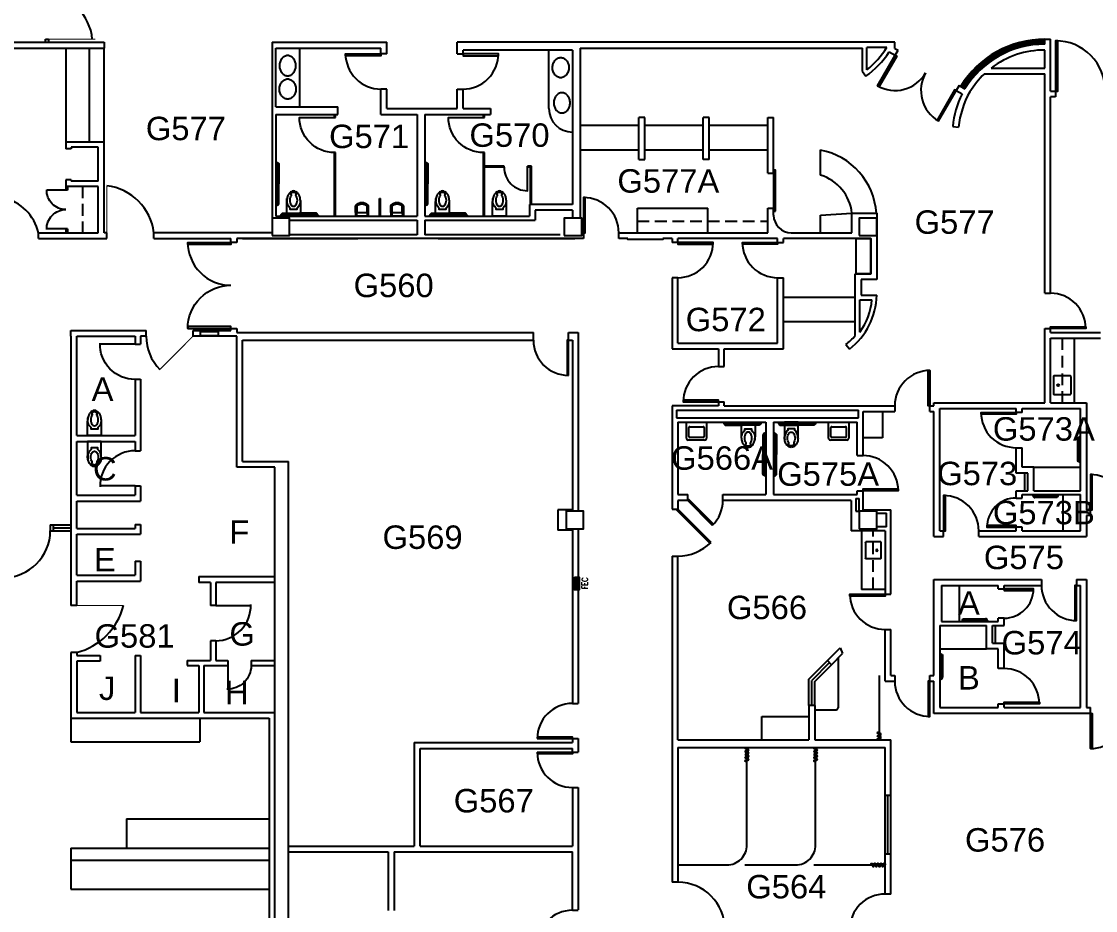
# Model space of a CAD drawing. Header units: inches. Extents: x -3235 to 3329, y 100 to 2924.
# Drawn here: x 914 to 2014, y 662 to 1572 of the extents above; entities that cross this region are included whole.
import ezdxf
from ezdxf.enums import TextEntityAlignment as Align

# ---------------------------------------------------------------- set-up
doc = ezdxf.new("R2010")
doc.units = ezdxf.units.IN
doc.header["$LTSCALE"] = 96
doc.header["$MEASUREMENT"] = 0
doc.linetypes.add('HIDDEN2', pattern=[0.1875, 0.125, -0.0625])
doc.layers.get('0').update_dxf_attribs({"linetype": 'CONTINUOUS'})
for name, color, linetype in [('A-ANNO-ROOM', 4, 'CONTINUOUS'), ('A-COLS', 5, 'CONTINUOUS'), ('A-DOOR', 2, 'CONTINUOUS'), ('A-FLOR-CASE', 3, 'CONTINUOUS'), ('A-FLOR-CASE-UPPR', 3, 'HIDDEN2'), ('A-FLOR-PFIX', 2, 'CONTINUOUS'), ('A-GLAZ', 2, 'CONTINUOUS'), ('A-GLAZ-SILL', 1, 'CONTINUOUS'), ('A-WALL-FULL', 6, 'CONTINUOUS')]:
    doc.layers.add(name, color=color, linetype=linetype)
doc.styles.add('ARIAL', font='arial.ttf')
doc.styles.add('RomanS', font='romans.shx', dxfattribs={"width": 0.8})

# ---------------------------------------------------------------- blocks, each defined once
blk = doc.blocks.new('90D1')
for p, q in [((-0.5, 0), (-0.5, 0.5)), ((0.5, 0), (0.5, 0.5))]:
    blk.add_line(p, q)
for centre, start, end in [((-0.5, 0), 0, 91.707), ((0.5, 0), 88.293, 180)]:
    blk.add_arc(centre, 0.5, start, end)
blk = doc.blocks.new('90S1')
blk.add_line((-0.5, 0), (-0.5, 1))
blk.add_arc((-0.5, 0), 1, 0, 91.707)
blk = doc.blocks.new('P2477016')
for p, q in [((-2.504894, -21.068753), (-2.504894, -21.068753)), ((-3.603083, -23.831759), (-3.603083, -23.831759))]:
    blk.add_line(p, q)
for points in [[(-6.93083, -16.399601, -0.022673), (-7, -14.875), (-7, 0), (-3.020761, 0), (0, 0), (3.020761, 0), (7, 0), (7, -14.875)], [(-6.937926, -16.211212, -0.074934), (-6.387938, -12.562014, -0.085426), (-4.920528, -9.670474, -0.066386), (-3.550098, -8.264603), (-3.550098, -6.711212), (3.449902, -6.711212), (3.449902, -8.264603, -0.066386), (4.820333, -9.670474, -0.085426), (6.287743, -12.562014, -0.111314), (6.709134, -17.991061)], [(3.991504, -23.722377, -0.562484), (3.158962, -23.529526), (2.424162, -21.300368, -0.238976), (2.492058, -20.853364, 0.08035), (3.421006, -18.976205, 0.074934), (3.837731, -16.211212, 0.074934), (3.421006, -13.446218, 0.085426), (2.414145, -11.462194, 0.066386), (1.597345, -10.624271, 0.330534), (-1.69754, -10.624271, 0.066386), (-2.51434, -11.462194, 0.085426), (-3.521201, -13.446218, 0.074934), (-3.937926, -16.211212, 0.074934), (-3.521201, -18.976205, 0.08035), (-2.592253, -20.853364, -0.238976), (-2.524357, -21.300368), (-3.250575, -23.503493, -0.549653), (-4.069149, -23.710095)], [(0, -25.75, 0.143932), (2.498761, -25.015482, 0.107177), (4.949747, -22.564786, 0.077997), (6.431696, -19.212481, 0.065232), (7, -14.875)], [(-4.023967, -23.748064, 0.06085), (-2.498761, -25.015482, 0.143932), (0, -25.75)], [(-2.976493, -22.67201, 0.063273), (-1.687041, -23.754089, 0.143932), (0, -24.25)], [(0, -24.25, 0.143932), (1.687041, -23.754089, 0.059203), (2.902316, -22.750942)]]:
    blk.add_lwpolyline(points, format="xyb")
for centre, radius, start, end in [((5.443363, -16.211212), 12.38129, 180, 197.141641), ((2.746106, -17.043143), 9.558648, 197.141641, 216.672481), ((1.035634, -18.316811), 7.426057, 216.672481, 226.574161)]:
    blk.add_arc(centre, radius, start, end)
blk = doc.blocks.new('TRA_GrabBar_42')
for points in [[(0, 22.5), (0.5, 22.5), (0.75, 22.25), (0.75, 19.75), (0.5, 19.5), (0, 19.5)], [(0, -22.5), (0.5, -22.5), (0.75, -22.25), (0.75, -19.75), (0.5, -19.5), (0, -19.5)]]:
    blk.add_lwpolyline(points)
for points in [[(0.75, 21.75), (1, 21.75, -0.4142136), (3, 19.75), (3, 0)], [(0.75, 20.25), (1, 20.25, -0.4142136), (1.5, 19.75), (1.5, 0)], [(0.75, -20.25), (1, -20.25, 0.4142136), (1.5, -19.75), (1.5, 0)], [(0.75, -21.75), (1, -21.75, 0.4142136), (3, -19.75), (3, 0)]]:
    blk.add_lwpolyline(points, format="xyb")
blk = doc.blocks.new('TRA_GrabBar_36')
for points in [[(0, 19.5), (0.5, 19.5), (0.75, 19.25), (0.75, 16.75), (0.5, 16.5), (0, 16.5)], [(0, -19.5), (0.5, -19.5), (0.75, -19.25), (0.75, -16.75), (0.5, -16.5), (0, -16.5)]]:
    blk.add_lwpolyline(points)
for points in [[(0.75, 18.75), (1, 18.75, -0.4142136), (3, 16.75), (3, 0)], [(0.75, 17.25), (1, 17.25, -0.4142136), (1.5, 16.75), (1.5, 0)], [(0.75, -18.75), (1, -18.75, 0.4142136), (3, -16.75), (3, 0)], [(0.75, -17.25), (1, -17.25, 0.4142136), (1.5, -16.75), (1.5, 0)]]:
    blk.add_lwpolyline(points, format="xyb")
blk = doc.blocks.new('TRA_GrabBar_42x36')
blk.add_blockref('TRA_GrabBar_42', (0, 33))
at = {"rotation": 90}
blk.add_blockref('TRA_GrabBar_36', (24, 0), dxfattribs=at)
blk = doc.blocks.new('A$C150C72AD')
for p, q in [((0, 0.4), (0, 16.6)), ((0.4, 17), (15.6, 17)), ((16, 16.6), (16, 0.4)), ((15.6, 0), (0.4, 0))]:
    blk.add_line(p, q)
blk.add_circle((4.3, 8.5), 0.85)
for centre, start, end in [((0.4, 16.6), 90, 180), ((15.6, 16.6), 0, 90), ((0.4, 0.4), 180, 270), ((15.6, 0.4), 270, 0)]:
    blk.add_arc(centre, 0.425, start, end)
blk = doc.blocks.new('Sink')
for p, q in [((-10.375, -16.15), (-10.375, 0)), ((-10.375, 0), (10.375, 0)), ((10.375, 0), (10.375, -16.15)), ((-7.875, -14.65), (-7.875, -5.5)), ((-6.875, -4.5), (6.875, -4.5)), ((7.875, -5.5), (7.875, -14.65)), ((8.375, -18.15), (-8.375, -18.15)), ((6.875, -15.65), (-6.875, -15.65))]:
    blk.add_line(p, q)
for centre, radius, start, end in [((-6.875, -5.5), 1, 90, 180), ((6.875, -5.5), 1, 0, 90), ((-8.375, -16.15), 2, 180, 270), ((-6.875, -14.65), 1, 180, 270), ((6.875, -14.65), 1, 270, 0), ((8.375, -16.15), 2, 270, 0)]:
    blk.add_arc(centre, radius, start, end)
blk = doc.blocks.new('A$C701A6502')
for p, q in [((0, 9), (0, -9)), ((17.5, 9.5), (0.5, 9.5)), ((18, -9), (18, 9)), ((0.5, -9.5), (17.5, -9.5))]:
    blk.add_line(p, q)
blk.add_circle((4.8, 0), 0.955)
for centre, start, end in [((0.5, 9), 90, 180), ((17.5, 9), 0, 90), ((0.5, -9), 180, 270), ((17.5, -9), 270, 0)]:
    blk.add_arc(centre, 0.477, start, end)
blk = doc.blocks.new('LAVM1')
blk.add_lwpolyline([(12, -10.3, 0.118418), (15.1, -9.5, 0.104636), (17.9, -7.3, 0.089656), (19.7, -4, 0.081336), (20.4, 0, 0.081336), (19.7, 4.1, 0.089656), (17.9, 7.3, 0.104636), (15.1, 9.6, 0.118418), (12, 10.4, 0.118418), (8.9, 9.6, 0.104636), (6.1, 7.3, 0.089656), (4.3, 4.1, 0.081336), (3.6, 0, 0.081336), (4.3, -4, 0.089656), (6.1, -7.3, 0.104636), (8.9, -9.5, 0.118418)], format="xyb", close=True)
blk = doc.blocks.new('P6540017')
for p, q in [((-6.476668, -3.999249), (-6.476668, 0)), ((6.476668, 0), (-6.476668, 0)), ((-5.384939, -3.41854), (-5.40165, 0)), ((5.384939, -3.41854), (5.40165, 0)), ((6.476668, -3.999249), (6.476668, 0))]:
    blk.add_line(p, q)
blk.add_lwpolyline([(1.276042, -13.989583), (1.360779, -13.985006), (1.427572, -13.978353), (1.482402, -13.968526), (1.53125, -13.954427), (1.580098, -13.934957), (1.634928, -13.909017), (1.701721, -13.875509), (1.786458, -13.833333), (1.893688, -13.781774), (2.022228, -13.721642), (2.169462, -13.654128), (2.332774, -13.580424), (2.509547, -13.501724), (2.697167, -13.419218), (2.893016, -13.3341), (3.09448, -13.247561), (3.299165, -13.160467), (3.505566, -13.072377), (3.712402, -12.982523), (3.918392, -12.89014), (4.122254, -12.794459), (4.322706, -12.694713), (4.518468, -12.590135), (4.708258, -12.479957), (4.890897, -12.363609), (5.06562, -12.2413), (5.231764, -12.113435), (5.388667, -11.980421), (5.535666, -11.842662), (5.6721, -11.700564), (5.797305, -11.554532), (5.910619, -11.404973), (6.011604, -11.252328), (6.100715, -11.097186), (6.178631, -10.940173), (6.246033, -10.781915), (6.3036, -10.623037), (6.352012, -10.464164), (6.391948, -10.305923), (6.424087, -10.14894), (6.449144, -9.993656), (6.467974, -9.839783), (6.481466, -9.686848), (6.490511, -9.534381), (6.495997, -9.381908), (6.498814, -9.228958), (6.499852, -9.07506), (6.5, -8.91974), (6.5, -8.762657), (6.5, -8.603988), (6.5, -8.444041), (6.5, -8.283123), (6.5, -8.121541), (6.5, -7.959603), (6.5, -7.797616), (6.5, -7.635888), (6.5, -7.474725), (6.5, -7.314428), (6.5, -7.155297), (6.5, -6.997633), (6.5, -6.841736), (6.5, -6.687906), (6.5, -6.536444), (6.5, -6.38765), (6.5, -6.241782), (6.5, -6.098929), (6.5, -5.95914), (6.5, -5.822462), (6.5, -5.688944), (6.5, -5.558632), (6.5, -5.431575), (6.5, -5.307821), (6.5, -5.187415), (6.5, -5.070397), (6.5, -4.956807), (6.5, -4.846681), (6.5, -4.740059), (6.5, -4.636978), (6.5, -4.537478), (6.5, -4.441595), (6.49985, -4.34941), (6.498802, -4.261162), (6.495957, -4.177131), (6.490416, -4.097598), (6.481281, -4.022843), (6.467653, -3.953146), (6.448634, -3.888788), (6.423326, -3.830049), (6.390869, -3.777062), (6.350565, -3.729372), (6.301755, -3.686374), (6.243779, -3.647466), (6.175979, -3.612045), (6.097695, -3.579508), (6.008268, -3.549251), (5.90704, -3.52067), (5.79357, -3.493281), (5.668293, -3.467064), (5.531865, -3.442117), (5.384939, -3.41854), (5.228171, -3.396431), (5.062214, -3.375888), (4.887724, -3.357009), (4.705355, -3.339894), (4.515863, -3.324608), (4.320419, -3.311087), (4.120293, -3.299237), (3.916757, -3.28896), (3.711082, -3.280161), (3.504541, -3.272744), (3.298405, -3.266613), (3.093945, -3.261673), (2.892159, -3.25782), (2.692953, -3.254924), (2.495958, -3.25285), (2.300806, -3.251459), (2.107127, -3.250616), (1.914554, -3.250182), (1.722718, -3.250023), (1.53125, -3.25), (1.339844, -3.25), (1.148438, -3.25), (0.957031, -3.25), (0.765625, -3.25), (0.574219, -3.25), (0.382813, -3.25), (0.191406, -3.25), (0, -3.25), (-0.191406, -3.25), (-0.382813, -3.25), (-0.574219, -3.25), (-0.765625, -3.25), (-0.957031, -3.25), (-1.148438, -3.25), (-1.339844, -3.25), (-1.53125, -3.25), (-1.722718, -3.250023), (-1.914554, -3.250182), (-2.107127, -3.250616), (-2.300806, -3.251459), (-2.495958, -3.25285), (-2.692953, -3.254924), (-2.892159, -3.25782), (-3.093945, -3.261673), (-3.298405, -3.266613), (-3.504541, -3.272744), (-3.711082, -3.280161), (-3.916757, -3.28896), (-4.120293, -3.299237), (-4.320419, -3.311087), (-4.515863, -3.324608), (-4.705355, -3.339894), (-4.887724, -3.357009), (-5.062214, -3.375888), (-5.228171, -3.396431), (-5.384939, -3.41854), (-5.531865, -3.442117), (-5.668293, -3.467064), (-5.79357, -3.493281), (-5.90704, -3.52067), (-6.008268, -3.549251), (-6.097695, -3.579508), (-6.175979, -3.612045), (-6.243779, -3.647466), (-6.301755, -3.686374), (-6.350565, -3.729372), (-6.390869, -3.777062), (-6.423326, -3.830049), (-6.448634, -3.888788), (-6.467653, -3.953146), (-6.481281, -4.022843), (-6.490416, -4.097598), (-6.495957, -4.177131), (-6.498802, -4.261162), (-6.49985, -4.34941), (-6.5, -4.441595), (-6.5, -4.537478), (-6.5, -4.636978), (-6.5, -4.740059), (-6.5, -4.846681), (-6.5, -4.956807), (-6.5, -5.070397), (-6.5, -5.187415), (-6.5, -5.307821), (-6.5, -5.431575), (-6.5, -5.558632), (-6.5, -5.688944), (-6.5, -5.822462), (-6.5, -5.95914), (-6.5, -6.098929), (-6.5, -6.241782), (-6.5, -6.38765), (-6.5, -6.536444), (-6.5, -6.687906), (-6.5, -6.841736), (-6.5, -6.997633), (-6.5, -7.155297), (-6.5, -7.314428), (-6.5, -7.474725), (-6.5, -7.635888), (-6.5, -7.797616), (-6.5, -7.959603), (-6.5, -8.121541), (-6.5, -8.283123), (-6.5, -8.444041), (-6.5, -8.603988), (-6.5, -8.762657), (-6.5, -8.91974), (-6.499852, -9.07506), (-6.498814, -9.228958), (-6.495997, -9.381908), (-6.490511, -9.534381), (-6.481466, -9.686848), (-6.467974, -9.839783), (-6.449144, -9.993656), (-6.424087, -10.14894), (-6.391948, -10.305923), (-6.352012, -10.464164), (-6.3036, -10.623037), (-6.246033, -10.781915), (-6.178631, -10.940173), (-6.100715, -11.097186), (-6.011604, -11.252328), (-5.910619, -11.404973), (-5.797305, -11.554532), (-5.6721, -11.700564), (-5.535666, -11.842662), (-5.388667, -11.980421), (-5.231764, -12.113435), (-5.06562, -12.2413), (-4.890897, -12.363609), (-4.708258, -12.479957), (-4.518468, -12.590135), (-4.322706, -12.694713), (-4.122254, -12.794459), (-3.918392, -12.89014), (-3.712402, -12.982523), (-3.505566, -13.072377), (-3.299165, -13.160467), (-3.09448, -13.247561), (-2.893016, -13.3341), (-2.697167, -13.419218), (-2.509547, -13.501724), (-2.332774, -13.580424), (-2.169462, -13.654128), (-2.022228, -13.721642), (-1.893688, -13.781774), (-1.786458, -13.833333), (-1.701721, -13.875509), (-1.634928, -13.909017), (-1.580098, -13.934957), (-1.53125, -13.954427), (-1.482402, -13.968526), (-1.427572, -13.978353), (-1.360779, -13.985006), (-1.276042, -13.989583), (-1.168874, -13.993022), (-1.040771, -13.995605), (-0.894725, -13.997457), (-0.733724, -13.998698), (-0.56076, -13.999451), (0.816388, -13.999451)], close=True)
for points in [[(-4.654867, -3.332896), (-4.730614, -3.414787), (-4.800969, -3.527046), (-4.855377, -3.655759), (-4.896349, -3.80114), (-4.926393, -3.963399), (-4.948019, -4.142748), (-4.963736, -4.339399), (-4.975706, -4.55286), (-4.984701, -4.77983), (-4.991147, -5.016303), (-4.995467, -5.258276), (-4.998088, -5.501744), (-4.999433, -5.742701), (-4.999929, -5.977144), (-5, -6.201067), (-5, -6.411408), (-5, -6.608866), (-5, -6.795085), (-5, -6.971706), (-5, -7.140372), (-5, -7.302723), (-5, -7.460404), (-5, -7.615055), (-5, -7.768075), (-5, -7.91989), (-5, -8.070678), (-5, -8.220623), (-5, -8.369903), (-5, -8.518701), (-5, -8.667198), (-5, -8.815573), (-4.999852, -8.964016), (-4.998814, -9.112748), (-4.995997, -9.261994), (-4.990511, -9.411985), (-4.981466, -9.562947), (-4.967974, -9.715108), (-4.949144, -9.868696), (-4.924087, -10.02394), (-4.891875, -10.180704), (-4.851431, -10.337412), (-4.801639, -10.492123), (-4.741385, -10.642897), (-4.669552, -10.787794), (-4.585026, -10.924875), (-4.48669, -11.0522), (-4.37343, -11.167829), (-4.244635, -11.27051), (-4.101709, -11.36175), (-3.94656, -11.443743), (-3.781098, -11.518683), (-3.607232, -11.588764), (-3.42687, -11.65618), (-3.241922, -11.723126), (-3.054295, -11.791796), (-2.865597, -11.863734), (-2.676226, -11.93788), (-2.486278, -12.012524), (-2.295849, -12.085954), (-2.105036, -12.15646), (-1.913934, -12.222333), (-1.72264, -12.281861), (-1.53125, -12.333333), (-1.339844, -12.375488), (-1.148438, -12.408854), (-0.957031, -12.434408), (-0.765625, -12.453125), (-0.574219, -12.465983), (-0.382813, -12.473958), (-0.191406, -12.478027), (0, -12.479167), (0.191406, -12.478027), (0.382813, -12.473958), (0.574219, -12.465983), (0.765625, -12.453125), (0.957031, -12.434408), (1.148438, -12.408854), (1.339844, -12.375488), (1.53125, -12.333333)], [(1.53125, -12.333333), (1.72264, -12.281861), (1.913934, -12.222333), (2.105036, -12.15646), (2.295849, -12.085954), (2.486278, -12.012524), (2.676226, -11.93788), (2.865597, -11.863734), (3.054295, -11.791796), (3.241922, -11.723126), (3.42687, -11.65618), (3.607232, -11.588764), (3.781098, -11.518683), (3.94656, -11.443743), (4.101709, -11.36175), (4.244635, -11.27051), (4.37343, -11.167829), (4.48669, -11.0522), (4.585026, -10.924875), (4.669552, -10.787794), (4.741385, -10.642897), (4.801639, -10.492123), (4.851431, -10.337412), (4.891875, -10.180704), (4.924087, -10.02394), (4.949144, -9.868696), (4.967974, -9.715108), (4.981466, -9.562947), (4.990511, -9.411985), (4.995997, -9.261994), (4.998814, -9.112748), (4.999852, -8.964016), (5, -8.815573), (5, -8.667198), (5, -8.518701), (5, -8.369903), (5, -8.220623), (5, -8.070678), (5, -7.91989), (5, -7.768075), (5, -7.615055), (5, -7.460404), (5, -7.302723), (5, -7.140372), (5, -6.971706), (5, -6.795085), (5, -6.608866), (5, -6.411408), (5, -6.201067), (4.999929, -5.977144), (4.999433, -5.742701), (4.998088, -5.501744), (4.995467, -5.258276), (4.991147, -5.016303), (4.984701, -4.77983), (4.975706, -4.55286), (4.963736, -4.339399), (4.948019, -4.142748), (4.926393, -3.963399), (4.896349, -3.80114), (4.855377, -3.655759), (4.800969, -3.527046), (4.730614, -3.414787), (4.657301, -3.335527)]]:
    blk.add_lwpolyline(points)
blk = doc.blocks.new('A$C12464A01')
for p, q in [((0.75, 12.75), (0.5, 12.75)), ((0.75, 11.25), (0.5, 11.25)), ((1, 13.5), (0.75, 13.25)), ((0.75, 13.25), (0.75, 10.75)), ((1.5, 13.5), (1, 13.5)), ((0.75, 10.75), (1, 10.5)), ((1, 10.5), (1.5, 10.5))]:
    blk.add_line(p, q)
for points in [[(0.75, -12.75), (0.5, -12.75, -0.4142136), (-1.5, -10.75), (-1.5, 10.75)], [(0.75, -11.25), (0.5, -11.25, -0.4142136), (0, -10.75), (0, 10.75)]]:
    blk.add_lwpolyline(points, format="xyb")
blk.add_lwpolyline([(1.5, -13.5), (1, -13.5), (0.75, -13.25), (0.75, -10.75), (1, -10.5), (1.5, -10.5)])
for radius in [2, 0.5]:
    blk.add_arc((0.5, 10.75), radius, 90, 180)
blk = doc.blocks.new('A$C1D080207')
blk.add_hatch(color=256).paths.add_polyline_path([(0, 0), (5, 0), (5, 13), (0, 13)])
blk.add_lwpolyline([(0, 13), (5, 13), (5, 0), (0, 0)], close=True)
at = {"style": 'RomanS', "width": 0.8, "flags": 4}
blk.add_attdef('FEC', text='', height=6, rotation=90, dxfattribs=at).set_placement((13.7, 6.6), align=Align.CENTER)

msp = doc.modelspace()

# ---------------------------------------------------------------- linework, layer by layer
at = {"layer": 'A-COLS'}
for points in [[(1170.5, 1352.5), (1188.5, 1352.5), (1188.5, 1370.5), (1170.5, 1370.5)], [(1469.5, 1352.5), (1487.5, 1352.5), (1487.5, 1370.5), (1469.5, 1370.5)], [(1771.5, 1352.5), (1789.5, 1352.5), (1789.5, 1370.5), (1771.5, 1370.5)], [(1471.5, 1052.5), (1489.5, 1052.5), (1489.5, 1070.5), (1471.5, 1070.5)], [(1771.5, 1052.5), (1789.5, 1052.5), (1789.5, 1070.5), (1771.5, 1070.5)]]:
    msp.add_lwpolyline(points, close=True, dxfattribs=at)
at = {"layer": 'A-DOOR', "const_width": 1}
for points in [[(941.5, 1553.5), (989.5, 1553.5)], [(1001.5, 1355.5), (1001.5, 1403.5)], [(1089.6, 1249.5), (1055.7, 1215.6)], [(970.5, 973.9), (1018.5, 973.9)]]:
    msp.add_lwpolyline(points, dxfattribs=at)
at = {"layer": 'A-DOOR'}
for points in [[(1972.5, 1500.5), (1975, 1500.5), (1975, 1551.8), (1972.5, 1551.8)], [(1282, 1538.5), (1282, 1536.7), (1245.7, 1536.7), (1245.7, 1538.5)], [(1366, 1538.5), (1366, 1536.7), (1402.3, 1536.7), (1402.3, 1538.5)], [(1808.4, 1537.1), (1810, 1536.2), (1792, 1505), (1790.4, 1505.9)], [(1870.8, 1501.1), (1869.3, 1501.9), (1851.3, 1470.8), (1852.8, 1469.9)], [(1686, 1377.5), (1686, 1419.5), (1684, 1419.5), (1684, 1377.5)], [(1489.5, 1355.5), (1491.2, 1355.5), (1491.2, 1391.5), (1489.5, 1391.5)], [(1128.4, 1345.5), (1128.4, 1343.4), (1084.2, 1343.4), (1084.2, 1345.5)], [(1586, 1345.5), (1586, 1343.8), (1622, 1343.8), (1622, 1345.5)], [(1688, 1345.5), (1688, 1343.8), (1652, 1343.8), (1652, 1345.5)], [(1128.4, 1257.5), (1128.4, 1259.6), (1084.2, 1259.6), (1084.2, 1257.5)], [(1967.5, 1257.5), (1967.5, 1259.3), (2003.5, 1259.3), (2003.5, 1257.5)], [(1844, 1178.5), (1842.3, 1178.5), (1842.3, 1214.5), (1844, 1214.5)], [(1627.5, 1182.5), (1627.5, 1184.2), (1591.5, 1184.2), (1591.5, 1182.5)], [(1932.3, 1171.5), (1932.3, 1169.7), (1896.3, 1169.7), (1896.3, 1171.5)], [(2008.3, 1072), (2010, 1072), (2010, 1108), (2008.3, 1108)], [(1775.5, 1091.5), (1775.5, 1093.3), (1811.5, 1093.3), (1811.5, 1091.5)], [(1858, 1050.5), (1859.8, 1050.5), (1859.8, 1086.5), (1858, 1086.5)], [(1932.3, 1054), (1932.3, 1055.7), (1902.3, 1055.7), (1902.3, 1054)], [(1920, 991), (1920, 989.2), (1950, 989.2), (1950, 991)], [(1994.2, 994.5), (1992.5, 994.5), (1992.5, 958.5), (1994.2, 958.5)], [(1798, 985.5), (1798, 983.7), (1762, 983.7), (1762, 985.5)], [(1844, 896.5), (1842.3, 896.5), (1842.3, 860.5), (1844, 860.5)], [(1920, 873.5), (1920, 875.2), (1956, 875.2), (1956, 873.5)], [(2008.3, 863.5), (2010, 863.5), (2010, 827.5), (2008.3, 827.5)]]:
    msp.add_lwpolyline(points, close=True, dxfattribs=at)
for points in [[(2023, 1500.5, 0.426394), (1972.6, 1551.8)], [(1245.7, 1538.9, 0.414214), (1282, 1502.5)], [(1366, 1502.5, 0.414214), (1402.3, 1538.9)], [(1790.4, 1505.9, 0.414214), (1839.6, 1519.1)], [(1839.6, 1519.1, 0.414214), (1852.8, 1469.9)], [(1525.5, 1355.5, 0.414214), (1489.5, 1391.5)], [(1084.2, 1345.9, 0.414214), (1128.4, 1301.7, 0.414214)], [(1586, 1309.5, 0.414214), (1622, 1345.5)], [(1652, 1345.5, 0.414214), (1688, 1309.5)], [(1084.2, 1257.5, -0.414214), (1128.4, 1301.7, -0.414214)], [(2003.5, 1257.5, 0.414214), (1967.5, 1293.5)], [(1627.5, 1218.5, 0.414214), (1591.5, 1182.5)], [(1844, 1214.5, 0.414214), (1808, 1178.5)], [(1896.3, 1171.5, 0.414214), (1932.3, 1135.5)], [(1811.5, 1091.5, 0.414214), (1775.5, 1127.5)], [(2044.3, 1072, 0.414214), (2008.3, 1108)], [(1894, 1050.5, 0.414214), (1858, 1086.5)], [(1932.3, 1084, 0.414214), (1902.3, 1054)], [(1920, 961, 0.414214), (1950, 991)], [(1958.2, 994.5, 0.414214), (1994.2, 958.5)], [(1762, 985.5, 0.414214), (1798, 949.5)], [(1956, 873.5, 0.414214), (1920, 909.5)], [(1808, 896.5, 0.414214), (1844, 860.5)], [(2008.3, 827.5, 0.414214), (2044.3, 863.5)], [(1798, 678.7, 0.414214), (1762, 642.7)]]:
    msp.add_lwpolyline(points, format="xyb", dxfattribs=at)
for points in [[(1474, 1209.5), (1474, 1245.5), (1472.5, 1245.5), (1472.5, 1209.5)], [(1621.5, 1056), (1596, 1081.5), (1597.1, 1082.6), (1622.5, 1057.1)], [(1619.9, 1038.6), (1586, 1072.5), (1584.9, 1071.4), (1618.9, 1037.5)], [(1442, 837.7), (1478, 837.7), (1478, 839.2), (1442, 839.2)], [(1442, 823.7), (1478, 823.7), (1478, 822.2), (1442, 822.2)]]:
    msp.add_lwpolyline(points, dxfattribs=at)
for centre, radius, start, end in [((937.5, 1549.4), 49.2, 4.8374, 88.8578), ((995.1, 1349.1), 54.8, 6.7442, 83.2558), ((883.7, 1343.7), 49.2, 13.8669, 76.1331), ((1089.6, 1249.5), 48, 180, 225), ((1474, 1245.5), 36, 180, 270), ((1596, 1081.5), 36, 315, 0), ((895.5, 1050.5), 48, 270, 0), ((1586, 1072.5), 48, 270, 315), ((953.9, 990.5), 66.7, 284.397, 345.603), ((1478, 837.7), 36, 90, 180), ((1478, 823.7), 36, 180, 270), ((1586, 642.7), 48, 360, 90), ((1478, 626), 36, 90, 180)]:
    msp.add_arc(centre, radius, start, end, dxfattribs=at)
at = {"layer": 'A-FLOR-CASE'}
for p, q in [((959.5, 1544.5), (959.5, 1448.1)), ((983.5, 1448.1), (983.5, 1544.5)), ((998.5, 1448.1), (998.5, 1544.5)), ((1486, 1465.5), (1546, 1465.5)), ((1552, 1465.5), (1612, 1465.5)), ((1618, 1465.5), (1678, 1465.5)), ((1486, 1440.5), (1546, 1440.5)), ((1552, 1440.5), (1612, 1440.5)), ((1618, 1440.5), (1678, 1440.5)), ((1732, 1414.5), (1732, 1440.2)), ((959.5, 1402.9), (959.5, 1398.9)), ((961, 1398.9), (959.5, 1398.9)), ((961, 1402.9), (961, 1398.9)), ((1544.5, 1380.5), (1616.5, 1380.5)), ((1544.5, 1355.5), (1544.5, 1380.5)), ((1616.5, 1355.5), (1616.5, 1380.5)), ((1732, 1373.5), (1764, 1375.5)), ((1732, 1355.5), (1732, 1373.5)), ((959.5, 1359.5), (959.5, 1355.5)), ((961, 1359.5), (959.5, 1359.5)), ((961, 1359.5), (961, 1355.5)), ((1694, 1289.5), (1767.5, 1289.5)), ((1694, 1264.5), (1767.5, 1264.5)), ((1991.5, 1247.5), (1991.5, 1181.5)), ((1795.5, 1172.5), (1795.5, 1145.5)), ((1795.5, 1145.5), (1775.5, 1145.5)), ((1950.3, 1115.5), (1998.3, 1115.5)), ((1941.3, 1091.5), (1941.3, 1109.5)), ((1980.3, 1050.5), (1980.3, 1087.5)), ((1774, 1050.5), (1774, 990.5)), ((1798, 990.5), (1774, 990.5)), ((1874, 994.5), (1874, 957.5)), ((1911, 935.5), (1911, 953.5)), ((1854, 929.5), (1902, 929.5)), ((1750, 920.1), (1750, 869.3)), ((964.5, 858.5), (964.5, 834.5)), ((1096.5, 858.5), (1096.5, 834.5)), ((1672, 860.5), (1720, 860.5)), ((1672, 836.5), (1672, 860.5)), ((1726, 867.3), (1748, 867.3)), ((964.5, 834.5), (1096.5, 834.5)), ((1021.5, 755.5), (1167.5, 755.5)), ((1021.5, 755.5), (1021.5, 725.5)), ((964.5, 725.5), (1167.5, 725.5)), ((964.5, 725.5), (964.5, 683.5)), ((964.5, 713.5), (1167.5, 713.5)), ((964.5, 683.5), (1167.5, 683.5))]:
    msp.add_line(p, q, dxfattribs=at)
for centre, radius, start, end in [((1961.5, 1452.5), 101, 89.9745, 148.3689), ((1961.5, 1452.5), 100, 89.975, 148.3689), ((1961.5, 1452.5), 98.5, 89.9746, 148.3689), ((1961.5, 1452.5), 97, 89.9745, 148.3689), ((1718.8, 1370.9), 70.5, 3.7189, 79.1873), ((1718.8, 1370.9), 45.5, 5.7679, 73.1016), ((1748, 869.3), 2, 270, 0)]:
    msp.add_arc(centre, radius, start, end, dxfattribs=at)
at = {"layer": 'A-FLOR-CASE-UPPR'}
for p, q in [((976.5, 1402.9), (976.5, 1355.5)), ((1544.5, 1367.5), (1678, 1367.5)), ((1979.5, 1247.5), (1979.5, 1181.5)), ((1786, 990.5), (1786, 1050.5))]:
    msp.add_line(p, q, dxfattribs=at)
at = {"layer": 'A-FLOR-PFIX'}
for p, q in [((1198.5, 1544.5), (1198.5, 1484.5)), ((1454, 1482.5), (1454, 1542.5)), ((1234.5, 1473.5), (1234.5, 1476.5)), ((1235.5, 1473.5), (1235.5, 1476.5)), ((1387, 1473.5), (1387, 1476.5)), ((1388, 1473.5), (1388, 1476.5)), ((1234.5, 1372.5), (1234.5, 1437.5)), ((1235.5, 1437.5), (1234.5, 1437.5)), ((1235.5, 1372.5), (1235.5, 1437.5)), ((1387, 1372.5), (1387, 1437.5)), ((1388, 1437.5), (1387, 1437.5)), ((1388, 1423.5), (1388, 1437.5)), ((1408, 1423.5), (1388, 1423.5)), ((1388, 1372.5), (1388, 1422.5)), ((1408, 1422.5), (1388, 1422.5)), ((1408, 1422.5), (1408, 1423.5)), ((1436, 1423.5), (1432, 1423.5)), ((1435, 1422.5), (1432, 1422.5)), ((1435, 1384.5), (1435, 1422.5)), ((1436, 1384.5), (1436, 1423.5)), ((1280.5, 1372.5), (1280.5, 1390.5)), ((1280.5, 1390.5), (1281.5, 1390.5)), ((1281.5, 1372.5), (1281.5, 1390.5)), ((1792, 902.5), (1792, 836.5)), ((1655.8, 822.2), (1657.7, 822.2)), ((1726.2, 822.2), (1728.1, 822.2)), ((1725, 708.5), (1798, 708.5))]:
    msp.add_line(p, q, dxfattribs=at)
for points in [[(1234.5, 1437.5, -0.414214), (1198.5, 1473.5), (1235.5, 1473.5)], [(1387, 1437.5, -0.414214), (1351, 1473.5), (1388, 1473.5)], [(1408, 1422.5, 0.414214), (1432, 1398.5), (1432, 1423.5)], [(1792, 836.5), (1791.2, 836.5, -1), (1791.2, 838.1), (1793.1, 838.1, 1), (1793.1, 839.7), (1791.2, 839.7, -1), (1791.2, 841.3), (1793.1, 841.3, 1), (1793.1, 842.9), (1791.2, 842.9, -1), (1791.2, 844.5), (1792, 844.5)], [(1586, 708.5), (1636.1, 708.5, 0.414214), (1656.6, 729), (1656.6, 828.5)], [(1654.6, 708.5), (1706.5, 708.5, 0.414214), (1727, 729), (1727, 828.5)], [(1657.7, 822.2, 1), (1657.7, 823.8), (1655.8, 823.8, -1), (1655.8, 825.3), (1657.7, 825.3, 1), (1657.7, 826.9), (1655.8, 826.9, -1), (1655.8, 828.5), (1656.6, 828.5)], [(1728.1, 822.2, 1), (1728.1, 823.8), (1726.2, 823.8, -1), (1726.2, 825.3), (1728.1, 825.3, 1), (1728.1, 826.9), (1726.2, 826.9, -1), (1726.2, 828.5), (1727, 828.5)], [(1655.8, 822.2, 1), (1655.8, 820.6), (1657.7, 820.6)], [(1656.6, 814.2), (1655.8, 814.2, -1), (1655.8, 815.8), (1657.7, 815.8, 1), (1657.7, 817.4), (1655.8, 817.4, -1), (1655.8, 819), (1657.7, 819, 1), (1657.7, 820.6)], [(1726.2, 822.2, 1), (1726.2, 820.6)], [(1727, 814.2), (1726.2, 814.2, -1), (1726.2, 815.8), (1728.1, 815.8, 1), (1728.1, 817.4), (1726.2, 817.4, -1), (1726.2, 819), (1728.1, 819, 1), (1728.1, 820.6), (1726.2, 820.6)], [(1783.7, 708.5), (1783.7, 709.3, -1), (1785.2, 709.3), (1785.2, 707.5, 1), (1786.8, 707.5), (1786.8, 709.3, -1), (1788.4, 709.3), (1788.4, 707.5, 1), (1790, 707.5), (1790, 709.3, -1), (1791.6, 709.3)], [(1791.6, 709.3), (1791.6, 707.5, 1), (1793.2, 707.5), (1793.2, 709.3, -1), (1794.8, 709.3), (1794.8, 707.5, 1), (1796.4, 707.5), (1796.4, 709.3, -1), (1798, 709.3), (1798, 708.5)]]:
    msp.add_lwpolyline(points, format="xyb", dxfattribs=at)
msp.add_arc((1478, 1482.5), 24, 180, 270, dxfattribs=at)
at = {"layer": 'A-GLAZ'}
for p, q in [((946.5, 1053.5), (964.5, 1053.5)), ((1741.2, 915.5), (1723, 897.3)), ((1723, 871.5), (1723, 897.3)), ((1801, 719.5), (1801, 779.5))]:
    msp.add_line(p, q, dxfattribs=at)
at = {"layer": 'A-GLAZ-SILL'}
for p, q in [((946.5, 1056.5), (964.5, 1056.5)), ((946.5, 1050.5), (964.5, 1050.5)), ((1720, 898.5), (1739.1, 917.6)), ((1726, 896.1), (1743.3, 913.4)), ((1720, 871.5), (1720, 898.5)), ((1726, 871.5), (1726, 896.1)), ((1798, 719.5), (1798, 779.5)), ((1804, 719.5), (1804, 779.5))]:
    msp.add_line(p, q, dxfattribs=at)
at = {"layer": 'A-WALL-FULL'}
for p, q in [((574.5, 1550.5), (998.5, 1550.5)), ((938.5, 1550.5), (938.5, 1553.5)), ((938.5, 1553.5), (941.5, 1553.5)), ((941.5, 1553.5), (941.5, 1550.5)), ((998.5, 1550.5), (998.5, 1544.5)), ((1170.5, 1550.5), (1170.5, 1370.5)), ((1170.5, 1550.5), (1288, 1550.5)), ((1288, 1538.5), (1288, 1550.5)), ((1360, 1538.5), (1360, 1550.5)), ((1808.1, 1550.5), (1360, 1550.5)), ((1808.1, 1544.2), (1808.1, 1550.5)), ((1961.5, 1548.5), (1961.5, 1553.5)), ((1961.5, 1553.5), (1967.5, 1553.5)), ((1967.5, 1500.5), (1967.5, 1553.5)), ((574.5, 1544.5), (998.5, 1544.5)), ((1174.5, 1544.5), (1282, 1544.5)), ((1174.5, 1484.5), (1174.5, 1544.5)), ((1282, 1538.5), (1282, 1544.5)), ((1366, 1538.5), (1366, 1542.5)), ((1478, 1542.5), (1366, 1542.5)), ((1478, 1542.5), (1478, 1384.5)), ((1486, 1544.5), (1774.8, 1544.5)), ((1486, 1544.5), (1486, 1370.5)), ((1774.8, 1520.5), (1774.8, 1544.5)), ((1779.4, 1522.3), (1779.4, 1545.2)), ((1799.9, 1545.2), (1779.4, 1545.2)), ((1802.4, 1540.6), (1808.4, 1537.1)), ((1808.1, 1544.2), (1811.4, 1542.3)), ((1808.4, 1537.1), (1811.4, 1542.3)), ((1961.5, 1524), (1961.5, 1542.5)), ((1288, 1538.5), (1282, 1538.5)), ((1360, 1538.5), (1366, 1538.5)), ((1774.8, 1520.5), (1778.3, 1515.6)), ((1899.7, 1518), (1961.5, 1518)), ((1906.8, 1524), (1961.5, 1524)), ((1961.5, 1293.5), (1961.5, 1518)), ((1282, 1476.5), (1282, 1502.5)), ((1288, 1502.5), (1282, 1502.5)), ((1288, 1482.5), (1288, 1502.5)), ((1360, 1482.5), (1360, 1502.5)), ((1360, 1502.5), (1366, 1502.5)), ((1366, 1482.5), (1366, 1502.5)), ((1873.8, 1506.3), (1870.8, 1501.1)), ((1870.8, 1501.1), (1876.9, 1497.6)), ((1873.8, 1506.3), (1879.7, 1502.8)), ((1967.5, 1500.5), (1972.5, 1500.5)), ((1972.5, 1500.5), (1972.5, 1494.5)), ((1174.5, 1484.5), (1238, 1484.5)), ((1238, 1476.5), (1238, 1484.5)), ((1967.5, 1293.5), (1967.5, 1494.5)), ((1972.5, 1494.5), (1967.5, 1494.5)), ((1174.5, 1476.5), (1238, 1476.5)), ((1174.5, 1476.5), (1174.5, 1372.5)), ((1282, 1476.5), (1319, 1476.5)), ((1288, 1482.5), (1360, 1482.5)), ((1319, 1476.5), (1319, 1372.5)), ((1327, 1476.5), (1394, 1476.5)), ((1327, 1476.5), (1327, 1372.5)), ((1366, 1482.5), (1394, 1482.5)), ((1394, 1482.5), (1394, 1476.5)), ((1546, 1430.5), (1546, 1473.5)), ((1552, 1473.5), (1546, 1473.5)), ((1552, 1430.5), (1552, 1473.5)), ((1612, 1430.5), (1612, 1473.5)), ((1618, 1473.5), (1612, 1473.5)), ((1618, 1430.5), (1618, 1473.5)), ((1678, 1416.5), (1678, 1473.5)), ((1678, 1473.5), (1684, 1473.5)), ((1684, 1416.5), (1684, 1473.5)), ((1867.3, 1464.2), (1873.3, 1463.6)), ((998.5, 1448.1), (959.5, 1448.1)), ((959.5, 1448.1), (959.5, 1441.4)), ((964.8, 1441.4), (959.5, 1441.4)), ((992.5, 1442.9), (964.8, 1442.9)), ((964.8, 1442.9), (964.8, 1441.4)), ((992.5, 1408.1), (992.5, 1442.9)), ((998.5, 1355.5), (998.5, 1448.1)), ((1546, 1430.5), (1552, 1430.5)), ((1618, 1430.5), (1612, 1430.5)), ((959.5, 1409.6), (959.5, 1402.9)), ((964.8, 1409.6), (959.5, 1409.6)), ((964.8, 1409.6), (964.8, 1408.1)), ((992.5, 1408.1), (964.8, 1408.1)), ((1678, 1416.5), (1684, 1416.5)), ((992.5, 1402.9), (959.5, 1402.9)), ((992.5, 1355.5), (992.5, 1402.9)), ((1478, 1384.5), (1434, 1384.5)), ((1434, 1384.5), (1434, 1372.5)), ((1478, 1378.5), (1440, 1378.5)), ((1440, 1378.5), (1440, 1368.5)), ((1478, 1378.5), (1478, 1370.5)), ((1678, 1355.5), (1678, 1380.5)), ((1678, 1380.5), (1684, 1380.5)), ((1684, 1373.5), (1684, 1380.5)), ((1764, 1355.5), (1764, 1375.5)), ((1764, 1375.5), (1789.5, 1375.5)), ((1789.5, 1375.5), (1789.5, 1307.5)), ((1174.5, 1372.5), (1319, 1372.5)), ((1188.5, 1368.5), (1319, 1368.5)), ((1319, 1368.5), (1319, 1353.5)), ((1327, 1372.5), (1434, 1372.5)), ((1327, 1368.5), (1327, 1353.5)), ((1327, 1368.5), (1440, 1368.5)), ((931.5, 1349.5), (931.5, 1355.5)), ((931.5, 1355.5), (992.5, 1355.5)), ((1001.5, 1355.5), (998.5, 1355.5)), ((1001.5, 1349.5), (1001.5, 1355.5)), ((1049.5, 1349.5), (1049.5, 1355.5)), ((1170.5, 1355.5), (1049.5, 1355.5)), ((1319, 1353.5), (1188.5, 1353.5)), ((1465.5, 1353.5), (1327, 1353.5)), ((1487.5, 1355.5), (1489.5, 1355.5)), ((1489.5, 1355.5), (1489.5, 1349.5)), ((1702, 1355.5), (1764, 1355.5)), ((931.5, 1349.5), (998.5, 1349.5)), ((998.5, 1349.5), (1001.5, 1349.5)), ((1049.5, 1349.5), (1128.4, 1349.5)), ((1128.4, 1345.5), (1128.4, 1349.5)), ((1134.4, 1345.5), (1128.4, 1345.5)), ((1489.5, 1349.5), (1134.4, 1349.5)), ((1134.4, 1349.5), (1134.4, 1345.5)), ((1140.4, 1349.5), (1258.5, 1349.5)), ((1340.5, 1349.5), (1480.5, 1349.5)), ((1534.7, 1349.5), (1525.5, 1349.5)), ((1580, 1349.5), (1570.7, 1349.5)), ((1580, 1349.5), (1580, 1345.5)), ((1586, 1345.5), (1580, 1345.5)), ((1586, 1345.5), (1586, 1349.5)), ((1688, 1349.5), (1586, 1349.5)), ((1688, 1345.5), (1688, 1349.5)), ((1688, 1345.5), (1694, 1345.5)), ((1783.5, 1349.5), (1694, 1349.5)), ((1694, 1345.5), (1694, 1349.5)), ((1783.5, 1313.5), (1783.5, 1349.5)), ((1580, 1309.5), (1580, 1236.5)), ((1586, 1309.5), (1580, 1309.5)), ((1586, 1242.6), (1586, 1309.5)), ((1688, 1309.5), (1694, 1309.5)), ((1688, 1242.6), (1688, 1309.5)), ((1694, 1236.5), (1694, 1309.5)), ((1767.5, 1250.2), (1767.5, 1313.5)), ((1767.5, 1313.5), (1783.5, 1313.5)), ((1789.5, 1307.5), (1773.5, 1307.5)), ((1773.5, 1307.5), (1773.5, 1291.5)), ((1772.1, 1286.9), (1784.6, 1286.9)), ((1772.1, 1253.8), (1772.1, 1286.9)), ((1773.5, 1291.5), (1789.5, 1291.5)), ((1961.5, 1293.5), (1967.5, 1293.5)), ((964.5, 1249.5), (964.5, 1255.5)), ((964.5, 1255.5), (1041.6, 1255.5)), ((1041.6, 1249.5), (1041.6, 1255.5)), ((1089.6, 1249.5), (1089.6, 1255.5)), ((1089.6, 1255.5), (1128.4, 1255.5)), ((1128.4, 1255.5), (1128.4, 1257.5)), ((1128.4, 1257.5), (1134.4, 1257.5)), ((1134.4, 1257.5), (1134.4, 1253.5)), ((1134.4, 1253.5), (1438, 1253.5)), ((1438, 1245.5), (1438, 1253.5)), ((1474, 1245.5), (1474, 1253.5)), ((1474, 1253.5), (1484, 1253.5)), ((1484, 1253.5), (1484, 1070.5)), ((1961.5, 1181.5), (1961.5, 1257.5)), ((1961.5, 1257.5), (1967.5, 1257.5)), ((1967.5, 1253.5), (1967.5, 1257.5)), ((1967.5, 1253.5), (2018.5, 1253.5)), ((964.5, 1249.5), (964.5, 1050.5)), ((970.5, 1249.5), (1030.4, 1249.5)), ((970.5, 1147.9), (970.5, 1249.5)), ((1030.4, 1249.5), (1030.4, 1241.5)), ((1035.7, 1249.5), (1035.7, 1241.5)), ((1041.6, 1249.5), (1035.7, 1249.5)), ((1134.4, 1249.5), (1089.6, 1249.5)), ((1134.4, 1115.5), (1134.4, 1249.5)), ((1140.4, 1245.5), (1438, 1245.5)), ((1140.4, 1121.5), (1140.4, 1245.5)), ((1474, 1245.5), (1478, 1245.5)), ((1478, 1245.5), (1478, 1072)), ((1586, 1242.6), (1688, 1242.6)), ((1967.5, 1247.5), (2018.5, 1247.5)), ((1967.5, 1181.5), (1967.5, 1247.5)), ((1030.4, 1241.5), (1035.7, 1241.5)), ((1580, 1236.5), (1627.5, 1236.5)), ((1627.5, 1236.5), (1627.5, 1218.5)), ((1633.5, 1218.5), (1633.5, 1236.5)), ((1633.5, 1236.5), (1694, 1236.5)), ((1757.8, 1241.2), (1761.6, 1236.5)), ((1627.5, 1218.5), (1633.5, 1218.5)), ((1030.4, 1205.5), (1035.7, 1205.5)), ((1030.4, 1205.5), (1030.4, 1147.9)), ((1035.7, 1205.5), (1035.7, 1132.4)), ((1580, 1178.5), (1580, 1072.5)), ((1627.5, 1178.5), (1580, 1178.5)), ((1627.5, 1182.5), (1633.5, 1182.5)), ((1627.5, 1182.5), (1627.5, 1178.5)), ((1633.5, 1178.5), (1633.5, 1182.5)), ((1633.5, 1178.5), (1808, 1178.5)), ((1808, 1178.5), (1808, 1172.5)), ((1844, 1178.5), (1848, 1178.5)), ((1844, 1172.5), (1844, 1178.5)), ((1848, 1181.5), (1961.5, 1181.5)), ((1848, 1178.5), (1848, 1181.5)), ((1967.5, 1181.5), (2004.2, 1181.5)), ((2004.2, 1181.5), (2004.2, 1072)), ((1584.6, 1173.9), (1584.6, 1166.1)), ((1584.6, 1173.9), (1770.9, 1173.9)), ((1584.6, 1166.1), (1770.9, 1166.1)), ((1770.9, 1166.1), (1770.9, 1173.9)), ((1775.5, 1127.5), (1775.5, 1172.5)), ((1775.5, 1172.5), (1808, 1172.5)), ((1844, 1172.5), (1848, 1172.5)), ((1848, 1044.5), (1848, 1172.5)), ((1854, 1175.5), (1932.3, 1175.5)), ((1854, 1050.5), (1854, 1175.5)), ((1932.3, 1171.5), (1932.3, 1175.5)), ((1938.3, 1171.5), (1932.3, 1171.5)), ((1938.3, 1175.5), (1998.3, 1175.5)), ((1938.3, 1171.5), (1938.3, 1175.5)), ((1998.3, 1091.5), (1998.3, 1175.5)), ((1586, 1161.5), (1586, 1087.5)), ((1586, 1161.5), (1676, 1161.5)), ((1676, 1161.5), (1676, 1087.5)), ((1684, 1161.5), (1684, 1087.5)), ((1684, 1161.5), (1769.5, 1161.5)), ((1769.5, 1127.5), (1769.5, 1161.5)), ((970.5, 1147.9), (1030.4, 1147.9)), ((970.5, 1086.9), (970.5, 1141.9)), ((970.5, 1141.9), (1030.4, 1141.9)), ((1030.4, 1141.9), (1030.4, 1132.4)), ((1932.3, 1109.5), (1932.3, 1135.5)), ((1932.3, 1135.5), (1938.3, 1135.5)), ((1938.3, 1115.5), (1938.3, 1135.5)), ((1030.4, 1132.4), (1035.7, 1132.4)), ((1769.5, 1127.5), (1775.5, 1127.5)), ((1173.5, 1115.5), (1134.4, 1115.5)), ((1140.4, 1121.5), (1187.5, 1121.5)), ((1173.5, 179.3), (1173.5, 1115.5)), ((1187.5, 179.3), (1187.5, 1121.5)), ((1950.3, 1115.5), (1938.3, 1115.5)), ((1950.3, 1091.5), (1950.3, 1115.5)), ((1944.3, 1109.5), (1932.3, 1109.5)), ((1944.3, 1091.5), (1944.3, 1109.5)), ((1030.4, 1096.4), (1030.4, 1086.9)), ((1030.4, 1096.4), (1035.7, 1096.4)), ((1035.7, 1096.4), (1035.7, 1080.9)), ((1769.5, 1087.5), (1769.5, 1091.5)), ((1769.5, 1091.5), (1775.5, 1091.5)), ((1775.5, 1072), (1775.5, 1091.5)), ((1932.3, 1084), (1932.3, 1091.5)), ((1932.3, 1091.5), (1944.3, 1091.5)), ((1950.3, 1091.5), (1998.3, 1091.5)), ((970.5, 1086.9), (1030.4, 1086.9)), ((970.5, 1080.9), (1035.7, 1080.9)), ((970.5, 1052.9), (970.5, 1080.9)), ((1586, 1087.5), (1596, 1087.5)), ((1596, 1081.5), (1586, 1081.5)), ((1586, 1081.5), (1586, 1072.5)), ((1596, 1081.5), (1596, 1087.5)), ((1632, 1081.5), (1632, 1087.5)), ((1632, 1087.5), (1676, 1087.5)), ((1763.5, 1081.5), (1632, 1081.5)), ((1684, 1087.5), (1769.5, 1087.5)), ((1763.5, 1081.5), (1763.5, 1050.5)), ((1768, 1083.5), (1771.5, 1083.5)), ((1768, 1083.5), (1768, 1070.5)), ((1771.5, 1070.5), (1771.5, 1083.5)), ((1932.3, 1084), (1938.3, 1084)), ((1938.3, 1084), (1938.3, 1087.5)), ((1938.3, 1087.5), (1998.3, 1087.5)), ((1998.3, 1050.5), (1998.3, 1087.5)), ((1478, 1072), (1463, 1072)), ((1463, 1072), (1463, 1051)), ((1580, 1072.5), (1586, 1072.5)), ((1768, 1070.5), (1771.5, 1070.5)), ((1775.5, 1072), (1804, 1072)), ((1789.5, 1068.4), (1799.4, 1068.4)), ((1799.4, 1054.6), (1799.4, 1068.4)), ((1804, 985.5), (1804, 1072)), ((2008.3, 1072), (2004.2, 1072)), ((2008.3, 1066), (2008.3, 1072)), ((943.5, 1056.5), (943.5, 1050.5)), ((943.5, 1056.5), (946.5, 1056.5)), ((946.5, 1056.5), (946.5, 1050.5)), ((1030.4, 1056.9), (1030.4, 1052.9)), ((1030.4, 1056.9), (1035.7, 1056.9)), ((1035.7, 1056.9), (1035.7, 1046.9)), ((2004.2, 1066), (2004.2, 1044.5)), ((2008.3, 1066), (2004.2, 1066)), ((943.5, 1050.5), (946.5, 1050.5)), ((964.5, 1050.5), (964.5, 973.9)), ((970.5, 1052.9), (1030.4, 1052.9)), ((970.5, 1004.9), (970.5, 1046.9)), ((970.5, 1046.9), (1035.7, 1046.9)), ((1478, 1051), (1463, 1051)), ((1478, 1051), (1478, 873.7)), ((1484, 1052.5), (1484, 873.7)), ((1798, 1050.5), (1763.5, 1050.5)), ((1799.4, 1054.6), (1789.5, 1054.6)), ((1798, 1050.5), (1798, 985.5)), ((1854, 1050.5), (1858, 1050.5)), ((1858, 1044.5), (1858, 1050.5)), ((1894, 1050.5), (1932.3, 1050.5)), ((1894, 1044.5), (1894, 1050.5)), ((1932.3, 1050.5), (1932.3, 1054)), ((1938.3, 1054), (1932.3, 1054)), ((1938.3, 1050.5), (1938.3, 1054)), ((1938.3, 1050.5), (1998.3, 1050.5)), ((1848, 1044.5), (1858, 1044.5)), ((1894, 1044.5), (2004.2, 1044.5)), ((1580, 1024.5), (1580, 690.7)), ((1580, 1024.5), (1586, 1024.5)), ((1586, 836.5), (1586, 1024.5)), ((1030.4, 1019.5), (1030.4, 1004.9)), ((1030.4, 1019.5), (1035.7, 1019.5)), ((1035.7, 1019.5), (1035.7, 998.9)), ((970.5, 1004.9), (1030.4, 1004.9)), ((1095.5, 1003.5), (1173.5, 1003.5)), ((1095.5, 1003.5), (1095.5, 997.5)), ((970.5, 973.9), (970.5, 998.9)), ((970.5, 998.9), (1035.7, 998.9)), ((1107.5, 997.5), (1095.5, 997.5)), ((1107.5, 997.5), (1107.5, 973.9)), ((1112.8, 997.5), (1112.8, 973.9)), ((1173.5, 997.5), (1112.8, 997.5)), ((1848, 902.5), (1848, 1000.5)), ((1848, 1000.5), (1958.2, 1000.5)), ((1856, 994.5), (1856, 957.5)), ((1856, 994.5), (1914, 994.5)), ((1914, 991), (1914, 994.5)), ((1914, 991), (1920, 991)), ((1920, 994.5), (1958.2, 994.5)), ((1920, 991), (1920, 994.5)), ((1958.2, 1000.5), (1958.2, 994.5)), ((1994.2, 1000.5), (2004.2, 1000.5)), ((1994.2, 1000.5), (1994.2, 994.5)), ((1994.2, 994.5), (1998.3, 994.5)), ((1998.3, 869.5), (1998.3, 994.5)), ((2004.2, 1000.5), (2004.2, 869.5)), ((1798, 985.5), (1804, 985.5)), ((970.5, 973.9), (964.5, 973.9)), ((1112.8, 973.9), (1107.5, 973.9)), ((1856, 957.5), (1914, 957.5)), ((1914, 957.5), (1914, 961)), ((1920, 961), (1914, 961)), ((1920, 953.5), (1920, 961)), ((1798, 949.5), (1804, 949.5)), ((1798, 896.5), (1798, 949.5)), ((1804, 902.5), (1804, 949.5)), ((1854, 953.5), (1854, 869.5)), ((1854, 953.5), (1902, 953.5)), ((1902, 929.5), (1902, 953.5)), ((1908, 953.5), (1920, 953.5)), ((1908, 935.5), (1908, 953.5)), ((1107.5, 937.9), (1107.5, 917.6)), ((1112.8, 937.9), (1107.5, 937.9)), ((1112.8, 937.9), (1112.8, 917.6)), ((1908, 935.5), (1920, 935.5)), ((1920, 909.5), (1920, 935.5)), ((970.5, 925.9), (964.5, 925.9)), ((964.5, 925.9), (964.5, 922.9)), ((970.5, 925.9), (970.5, 922.9)), ((1739.1, 917.6), (1752.1, 930.7)), ((1743.3, 913.4), (1754.6, 924.7)), ((1752.1, 930.7), (1754.6, 924.7)), ((1914, 929.5), (1902, 929.5)), ((1914, 909.5), (1914, 929.5)), ((964.5, 922.9), (964.5, 858.5)), ((970.5, 922.9), (994.5, 922.9)), ((970.5, 916.9), (970.5, 864.5)), ((994.5, 916.9), (970.5, 916.9)), ((994.5, 922.9), (994.5, 916.9)), ((1030.4, 922.9), (1035.7, 922.9)), ((1030.4, 922.9), (1030.4, 864.5)), ((1035.7, 922.9), (1035.7, 864.5)), ((1083.5, 917.6), (1107.5, 917.6)), ((1083.5, 917.6), (1083.5, 912.4)), ((1112.8, 917.6), (1125.1, 917.6)), ((1125.1, 917.6), (1125.1, 912.4)), ((1149.1, 917.6), (1149.1, 912.4)), ((1149.1, 917.6), (1173.5, 917.6)), ((1739.1, 917.6), (1743.3, 913.4)), ((1083.5, 912.4), (1095.5, 912.4)), ((1095.5, 912.4), (1095.5, 864.5)), ((1100.8, 912.4), (1100.8, 864.5)), ((1100.8, 912.4), (1125.1, 912.4)), ((1149.1, 912.4), (1173.5, 912.4)), ((1804, 902.5), (1808, 902.5)), ((1808, 902.5), (1808, 896.5)), ((1844, 902.5), (1848, 902.5)), ((1844, 896.5), (1844, 902.5)), ((1920, 909.5), (1914, 909.5)), ((1798, 896.5), (1808, 896.5)), ((1844, 896.5), (1848, 896.5)), ((1848, 863.5), (1848, 896.5)), ((1478, 873.7), (1484, 873.7)), ((1720, 871.5), (1720, 836.5)), ((1726, 871.5), (1720, 871.5)), ((1726, 871.5), (1726, 836.5)), ((1854, 869.5), (1914, 869.5)), ((1914, 869.5), (1914, 873.5)), ((1914, 873.5), (1920, 873.5)), ((1920, 869.5), (1920, 873.5)), ((1920, 869.5), (1998.3, 869.5)), ((2004.2, 869.5), (2008.3, 869.5)), ((2008.3, 863.5), (2008.3, 869.5)), ((964.5, 858.5), (1167.5, 858.5)), ((970.5, 864.5), (1030.4, 864.5)), ((1035.7, 864.5), (1095.5, 864.5)), ((1100.8, 864.5), (1173.5, 864.5)), ((1167.5, 858.5), (1167.5, 456.6)), ((2009.5, 863.5), (1848, 863.5)), ((1478, 837.7), (1478, 833.7)), ((1478, 837.7), (1484, 837.7)), ((1484, 837.7), (1484, 823.7)), ((1586, 836.5), (1720, 836.5)), ((1726, 836.5), (1804, 836.5)), ((1804, 779.5), (1804, 836.5)), ((1316, 833.7), (1316, 727.7)), ((1316, 833.7), (1478, 833.7)), ((1322, 827.7), (1478, 827.7)), ((1322, 727.7), (1322, 827.7)), ((1478, 823.7), (1478, 827.7)), ((1586, 828.5), (1798, 828.5)), ((1586, 828.5), (1586, 690.7)), ((1798, 779.5), (1798, 828.5)), ((1478, 823.7), (1484, 823.7)), ((1478, 787.7), (1478, 727.7)), ((1478, 787.7), (1484, 787.7)), ((1484, 787.7), (1484, 662.5)), ((1804, 779.5), (1798, 779.5)), ((1187.5, 727.7), (1316, 727.7)), ((1322, 727.7), (1478, 727.7)), ((1187.5, 721.7), (1289.5, 721.7)), ((1289.5, 721.7), (1289.5, 661.9)), ((1295.5, 721.7), (1478, 721.7)), ((1295.5, 721.7), (1295.5, 661.9)), ((1478, 662.5), (1478, 721.7)), ((1798, 678.7), (1798, 719.5)), ((1804, 719.5), (1798, 719.5)), ((1804, 678.7), (1804, 719.5)), ((1586, 690.7), (1580, 690.7)), ((1804, 678.7), (1798, 678.7)), ((1478, 662), (1484, 662))]:
    msp.add_line(p, q, dxfattribs=at)
for points in [[(1525.5, 1349.5), (1525.5, 1355.5), (1678, 1355.5)], [(1570.7, 1349.5), (1570.7, 1348.5), (1534.7, 1348.5), (1534.7, 1349.5)]]:
    msp.add_lwpolyline(points, dxfattribs=at)
for points in [[(1768.5, 1349.5), (1783.5, 1349.5), (1783.5, 1313.5), (1768.5, 1313.5)], [(1097.4, 1254.5), (1115.4, 1254.5), (1115.4, 1250), (1097.4, 1250)]]:
    msp.add_lwpolyline(points, close=True, dxfattribs=at)
for centre, radius, start, end in [((1722.4, 1593.7), 96, 305.6082, 326.4196), ((1722.4, 1593.7), 91.4, 308.6157, 327.9999), ((1961.5, 1452.5), 96, 89.9739, 148.4232), ((1961.5, 1452.5), 90, 89.9745, 127.4244), ((1961.5, 1452.5), 90, 133.3237, 148.3689), ((1962.9, 1454.8), 96, 153.5804, 174.3918), ((1962.9, 1454.8), 90, 150.1056, 174.3918), ((1702, 1373.5), 18, 180, 270), ((1718.5, 1292.9), 71, 307.3908, 358.8618), ((1718.5, 1292.9), 66.4, 323.8717, 354.783), ((1718.5, 1292.9), 65, 307.2389, 318.9059)]:
    msp.add_arc(centre, radius, start, end, dxfattribs=at)

# ---------------------------------------------------------------- block references
at = {"layer": 'A-DOOR'}
for p, xscale, yscale, zscale, rotation in [((1030.4, 1223.3), -36, 36, 36, 90), ((1030.4, 1114.4), 36, 36, 36, 90), ((1112.8, 955.9), 36, 36, 36, 270), ((1137.1, 912.4), -24, 24, 24, 180)]:
    msp.add_blockref('90S1', p, dxfattribs=dict(at, xscale=xscale, yscale=yscale, zscale=zscale, rotation=rotation))
at = {"layer": 'A-FLOR-CASE', "xscale": -39.375, "yscale": 39.375, "zscale": 39.375, "rotation": 90}
msp.add_blockref('90D1', (959.5, 1379.2), dxfattribs=at)
at = {"layer": 'A-FLOR-PFIX'}
for name, p, rotation in [('LAVM1', (1198.5, 1526.5), 180), ('P2477016', (1192.5, 1372.5), 180), ('P2477016', (1345, 1372.5), 180), ('P2477016', (1403.3, 1372.5), 180), ('P2477016', (988.7, 1147.9), 179.9999999999997), ('TRA_GrabBar_42x36', (1676, 1161.5), 180), ('A$C12464A01', (1962.3, 1086), 90), ('A$C12464A01', (1890, 959), 270), ('A$C12464A01', (1855.5, 911.5), 180)]:
    msp.add_blockref(name, p, dxfattribs=dict(at, rotation=rotation))
at = {"layer": 'A-FLOR-PFIX', "xscale": -1, "rotation": 180}
for name, p in [('LAVM1', (1454, 1524.5)), ('P6540017', (1262.5, 1372.5)), ('P6540017', (1298.5, 1372.5)), ('TRA_GrabBar_42x36', (1684, 1161.5))]:
    msp.add_blockref(name, p, dxfattribs=at)
at = {"layer": 'A-FLOR-PFIX', "xscale": -1}
for name, p in [('LAVM1', (1198.5, 1502.5)), ('P2477016', (1702, 1161.5)), ('P2477016', (988.7, 1141.9)), ('A$C150C72AD', (1794, 1022))]:
    msp.add_blockref(name, p, dxfattribs=at)
at = {"layer": 'A-FLOR-PFIX'}
for name, p in [('LAVM1', (1455.3, 1488.4)), ('TRA_GrabBar_42x36', (1174.6, 1372.5)), ('TRA_GrabBar_42x36', (1327.1, 1372.5)), ('A$C701A6502', (1970.5, 1199.5)), ('Sink', (1605, 1161.5)), ('P2477016', (1658, 1161.5)), ('Sink', (1750.5, 1161.5)), ('A$C12464A01', (1996.8, 1133.5))]:
    msp.add_blockref(name, p, dxfattribs=at)
at = {"layer": 'A-WALL-FULL'}
ref = msp.add_blockref('A$C1D080207', (1480, 990.1), dxfattribs=at)
ref.add_attrib('FEC', 'FEC', dxfattribs={"layer": '0', "height": 6, "rotation": 90, "style": 'RomanS', "width": 0.8}).set_placement((1493.7, 996.7), align=Align.CENTER)

# ---------------------------------------------------------------- texts
at = {"layer": 'A-ANNO-ROOM', "style": 'ARIAL'}
for s, p in [('G577', (1082.3, 1450.2)), ('G571', (1269.9, 1442.1)), ('G570', (1413.6, 1443.4)), ('G577A', (1576.2, 1396.5)), ('G577', (1869.3, 1354.4)), ('G560', (1295, 1289.6)), ('G572', (1635, 1254.7)), ('A', (997, 1183.4)), ('G573A', (1960.6, 1142.7)), ('G566A', (1631.2, 1112.9)), ('C', (999.3, 1101.9)), ('G575A', (1739.8, 1096.5)), ('G573', (1892.4, 1097.1)), ('G573B', (1960.6, 1057.1)), ('F', (1137, 1037.1)), ('G569', (1324.6, 1031.9)), ('G575', (1940.2, 1011.2)), ('E', (999.4, 1008.9)), ('G566', (1677.2, 960)), ('A', (1883.9, 964.5)), ('G', (1139.9, 932.9)), ('G581', (1029.8, 930.8)), ('G574', (1958.4, 923.9)), ('B', (1883.9, 888)), ('J', (1001.7, 877.3)), ('I', (1072.5, 875)), ('H', (1134.5, 872.9)), ('G567', (1397.5, 762.2)), ('G576', (1920.9, 722.1)), ('G564', (1697, 674.2))]:
    msp.add_text(s, height=24, dxfattribs=at).set_placement(p, align=Align.CENTER)

doc.saveas('drawing.dxf')
